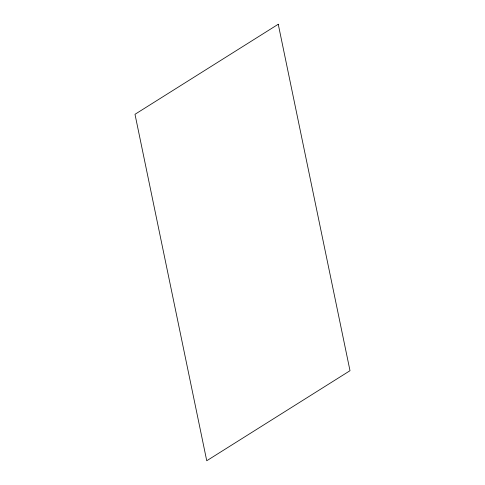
<?xml version="1.0" encoding="UTF-8"?>
<svg xmlns="http://www.w3.org/2000/svg" width="485" height="485" viewBox="0 0 485 485"><rect width="100%" height="100%" fill="white"/><g stroke="black" fill="none" stroke-linecap="round" stroke-linejoin="round"><path stroke-width="0.73" d="M278.257 24.25L134.994 114.302L206.743 460.75L350.006 370.698L278.257 24.25"/></g></svg>
